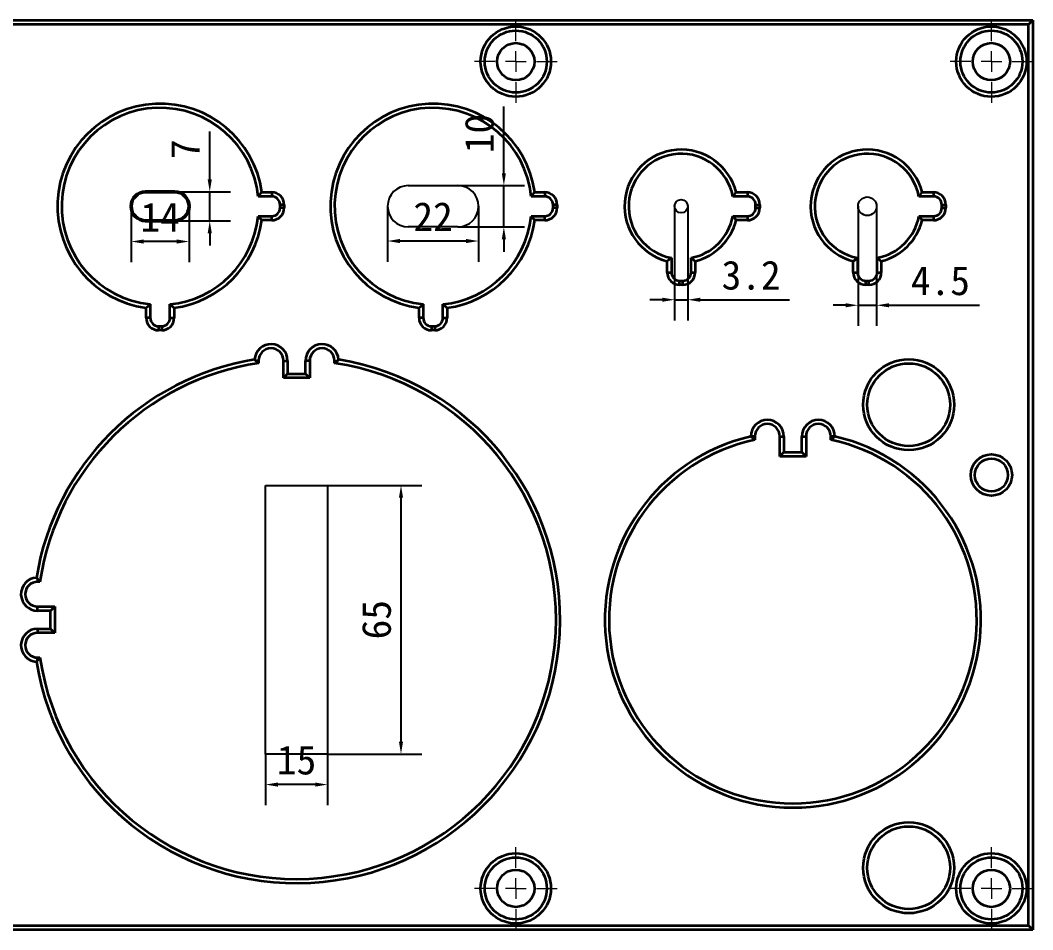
# Model space of a CAD drawing. Header units: inches. Extents: x 14216 to 120088, y -29410 to 23559.
# Drawn here: x 21706.8 to 21951.6, y -29409.6 to -29189.6 of the extents above; entities that cross this region are included whole.
import ezdxf

# ---------------------------------------------------------------- set-up
doc = ezdxf.new("R2010")
doc.units = ezdxf.units.IN
doc.header["$LTSCALE"] = 0.3
doc.header["$MEASUREMENT"] = 0
doc.layers.add('可见 (ISO)', color=7, linetype='Continuous', lineweight=50)
doc.styles.get("Standard").update_dxf_attribs({"font": 'SimSun.ttf'})
doc.dimstyles.new('ISO-25$0', dxfattribs={"dimscale": 5, "dimtxt": 2.5, "dimasz": 1.5, "dimexe": 1.25, "dimexo": 0, "dimtad": 1, "dimdsep": 46, "dimtxsty": 'Standard', "dimcen": 2.5, "dimadec": 0, "dimazin": 0, "dimtfac": 1, "dimtmove": 0, "dimatfit": 3, "dimfxl": 1, "dimarcsym": 0})

# ---------------------------------------------------------------- blocks, each defined once
blk = doc.blocks.new('SW_CENTERMARKSYMBOL_60')
at = {"color": 0, "linetype": 'Continuous', "lineweight": 18}
for p, q in [((0, 5), (0, 10)), ((0, 0), (0, 2.5)), ((-5, 0), (-10, 0)), ((0, 0), (-2.5, 0)), ((0, 0), (0, -2.5)), ((0, 0), (2.5, 0)), ((5, 0), (10, 0)), ((0, -5), (0, -10))]:
    blk.add_line(p, q, dxfattribs=at)
blk = doc.blocks.new('SW_CENTERMARKSYMBOL_61')
at = {"color": 0, "linetype": 'Continuous', "lineweight": 18}
for p, q in [((0, 5), (0, 10)), ((0, 0), (0, 2.5)), ((-5, 0), (-10, 0)), ((0, 0), (-2.5, 0)), ((0, 0), (0, -2.5)), ((0, 0), (2.5, 0)), ((5, 0), (10, 0)), ((0, -5), (0, -10))]:
    blk.add_line(p, q, dxfattribs=at)
blk = doc.blocks.new('SW_CENTERMARKSYMBOL_64')
at = {"color": 0, "linetype": 'Continuous', "lineweight": 18}
for p, q in [((0, 5), (0, 10)), ((0, 0), (0, 2.5)), ((-5, 0), (-10, 0)), ((0, 0), (-2.5, 0)), ((0, 0), (0, -2.5)), ((0, 0), (2.5, 0)), ((5, 0), (10, 0)), ((0, -5), (0, -10))]:
    blk.add_line(p, q, dxfattribs=at)
blk = doc.blocks.new('SW_CENTERMARKSYMBOL_65')
at = {"color": 0, "linetype": 'Continuous', "lineweight": 18}
for p, q in [((0, 5), (0, 10)), ((0, 0), (0, 2.5)), ((-5, 0), (-10, 0)), ((0, 0), (-2.5, 0)), ((0, 0), (0, -2.5)), ((0, 0), (2.5, 0)), ((5, 0), (10, 0)), ((0, -5), (0, -10))]:
    blk.add_line(p, q, dxfattribs=at)
blk = doc.blocks.new('*D1566')
at = {"color": 6, "linetype": 'Continuous', "lineweight": -2, "transparency": 16777216}
for p, q in [((21766.07, -29367.13), (21766.07, -29379.51)), ((21781.07, -29367.13), (21781.07, -29379.51)), ((21778.07, -29374.51), (21769.07, -29374.51))]:
    blk.add_line(p, q, dxfattribs=at)
at = {"color": 6, "transparency": 16777216}
for points in [[(21769.07, -29374.01), (21769.07, -29375.01), (21766.07, -29374.51)], [(21778.07, -29374.01), (21778.07, -29375.01), (21781.07, -29374.51)]]:
    blk.add_solid(points, dxfattribs=at)
at = {"layer": 'DEFPOINTS', "color": 0, "transparency": 16777216}
for p in [(21766.07, -29367.13), (21781.07, -29367.13), (21766.07, -29374.51)]:
    blk.add_point(p, dxfattribs=at)
at = {"color": 6, "transparency": 16777216, "insert": (21773.57, -29368.61), "char_height": 7, "attachment_point": 5}
blk.add_mtext('15', dxfattribs=at)
blk = doc.blocks.new('*D1567')
at = {"color": 6, "linetype": 'Continuous', "lineweight": -2, "transparency": 16777216}
for p, q in [((21781.07, -29302.13), (21803.82, -29302.13)), ((21798.82, -29364.13), (21798.82, -29305.13)), ((21781.07, -29367.13), (21803.82, -29367.13))]:
    blk.add_line(p, q, dxfattribs=at)
at = {"color": 6, "transparency": 16777216}
for points in [[(21798.32, -29305.13), (21799.32, -29305.13), (21798.82, -29302.13)], [(21798.32, -29364.13), (21799.32, -29364.13), (21798.82, -29367.13)]]:
    blk.add_solid(points, dxfattribs=at)
at = {"layer": 'DEFPOINTS', "color": 0, "transparency": 16777216}
for p in [(21781.07, -29302.13), (21798.82, -29302.13), (21781.07, -29367.13)]:
    blk.add_point(p, dxfattribs=at)
at = {"color": 6, "transparency": 16777216, "insert": (21792.92, -29334.63), "char_height": 7, "attachment_point": 5, "rotation": 90}
blk.add_mtext('65', dxfattribs=at)
blk = doc.blocks.new('*D1579')
at = {"color": 6, "linetype": 'Continuous', "lineweight": -2, "transparency": 16777216}
for p, q in [((21733.57, -29234.63), (21733.57, -29248.15)), ((21747.57, -29234.63), (21747.57, -29248.15)), ((21744.57, -29243.15), (21736.57, -29243.15))]:
    blk.add_line(p, q, dxfattribs=at)
at = {"color": 6, "transparency": 16777216}
for points in [[(21736.57, -29242.65), (21736.57, -29243.65), (21733.57, -29243.15)], [(21744.57, -29242.65), (21744.57, -29243.65), (21747.57, -29243.15)]]:
    blk.add_solid(points, dxfattribs=at)
at = {"layer": 'DEFPOINTS', "color": 0, "transparency": 16777216}
for p in [(21733.57, -29234.63), (21747.57, -29234.63), (21733.57, -29243.15)]:
    blk.add_point(p, dxfattribs=at)
at = {"color": 6, "transparency": 16777216, "insert": (21740.57, -29237.25), "char_height": 7, "attachment_point": 5}
blk.add_mtext('14', dxfattribs=at)
blk = doc.blocks.new('*D1580')
at = {"color": 6, "linetype": 'Continuous', "lineweight": -2, "transparency": 16777216}
for p, q in [((21752.57, -29228.13), (21752.57, -29216.53)), ((21744.07, -29231.13), (21757.57, -29231.13)), ((21752.57, -29238.13), (21752.57, -29231.13)), ((21744.07, -29238.13), (21757.57, -29238.13)), ((21752.57, -29241.13), (21752.57, -29244.13))]:
    blk.add_line(p, q, dxfattribs=at)
at = {"color": 6, "transparency": 16777216}
for points in [[(21752.07, -29228.13), (21753.07, -29228.13), (21752.57, -29231.13)], [(21752.07, -29241.13), (21753.07, -29241.13), (21752.57, -29238.13)]]:
    blk.add_solid(points, dxfattribs=at)
at = {"layer": 'DEFPOINTS', "color": 0, "transparency": 16777216}
for p in [(21744.07, -29231.13), (21752.57, -29231.13), (21744.07, -29238.13)]:
    blk.add_point(p, dxfattribs=at)
at = {"color": 6, "transparency": 16777216, "insert": (21746.67, -29220.83), "char_height": 7, "attachment_point": 5, "rotation": 90}
blk.add_mtext('7', dxfattribs=at)
blk = doc.blocks.new('*D1581')
at = {"color": 6, "linetype": 'Continuous', "lineweight": -2, "transparency": 16777216}
for p, q in [((21795.57, -29234.63), (21795.57, -29248.03)), ((21817.57, -29234.63), (21817.57, -29248.03)), ((21814.57, -29243.03), (21798.57, -29243.03))]:
    blk.add_line(p, q, dxfattribs=at)
at = {"color": 6, "transparency": 16777216}
for points in [[(21798.57, -29242.53), (21798.57, -29243.53), (21795.57, -29243.03)], [(21814.57, -29242.53), (21814.57, -29243.53), (21817.57, -29243.03)]]:
    blk.add_solid(points, dxfattribs=at)
at = {"layer": 'DEFPOINTS', "color": 0, "transparency": 16777216}
for p in [(21795.57, -29234.63), (21817.57, -29234.63), (21795.57, -29243.03)]:
    blk.add_point(p, dxfattribs=at)
at = {"color": 6, "transparency": 16777216, "insert": (21806.57, -29237.13), "char_height": 7, "attachment_point": 5}
blk.add_mtext('22', dxfattribs=at)
blk = doc.blocks.new('*D1582')
at = {"color": 6, "linetype": 'Continuous', "lineweight": -2, "transparency": 16777216}
for p, q in [((21823.69, -29226.63), (21823.69, -29210.46)), ((21812.57, -29229.63), (21828.69, -29229.63)), ((21823.69, -29239.63), (21823.69, -29229.63)), ((21812.57, -29239.63), (21828.69, -29239.63)), ((21823.69, -29242.63), (21823.69, -29245.63))]:
    blk.add_line(p, q, dxfattribs=at)
at = {"color": 6, "transparency": 16777216}
for points in [[(21823.19, -29226.63), (21824.19, -29226.63), (21823.69, -29229.63)], [(21823.19, -29242.63), (21824.19, -29242.63), (21823.69, -29239.63)]]:
    blk.add_solid(points, dxfattribs=at)
at = {"layer": 'DEFPOINTS', "color": 0, "transparency": 16777216}
for p in [(21812.57, -29229.63), (21823.69, -29229.63), (21812.57, -29239.63)]:
    blk.add_point(p, dxfattribs=at)
at = {"color": 6, "transparency": 16777216, "insert": (21817.79, -29217.04), "char_height": 7, "attachment_point": 5, "rotation": 90}
blk.add_mtext('10', dxfattribs=at)
blk = doc.blocks.new('*D1583')
at = {"color": 6, "linetype": 'Continuous', "lineweight": -2, "transparency": 16777216}
for p, q in [((21864.97, -29234.63), (21864.97, -29262.23)), ((21868.17, -29234.63), (21868.17, -29262.23)), ((21861.97, -29257.23), (21858.97, -29257.23)), ((21864.97, -29257.23), (21868.17, -29257.23)), ((21871.17, -29257.23), (21892.78, -29257.23))]:
    blk.add_line(p, q, dxfattribs=at)
at = {"color": 6, "transparency": 16777216}
for points in [[(21861.97, -29256.73), (21861.97, -29257.73), (21864.97, -29257.23)], [(21871.17, -29256.73), (21871.17, -29257.73), (21868.17, -29257.23)]]:
    blk.add_solid(points, dxfattribs=at)
at = {"layer": 'DEFPOINTS', "color": 0, "transparency": 16777216}
for p in [(21864.97, -29234.63), (21868.17, -29234.63), (21868.17, -29257.23)]:
    blk.add_point(p, dxfattribs=at)
at = {"color": 6, "transparency": 16777216, "insert": (21883.48, -29251.33), "char_height": 7, "attachment_point": 5}
blk.add_mtext('3.2', dxfattribs=at)
blk = doc.blocks.new('*D1584')
at = {"color": 6, "linetype": 'Continuous', "lineweight": -2, "transparency": 16777216}
for p, q in [((21909.32, -29234.63), (21909.32, -29263.57)), ((21913.82, -29234.63), (21913.82, -29263.57)), ((21906.32, -29258.57), (21903.32, -29258.57)), ((21909.32, -29258.57), (21913.82, -29258.57)), ((21916.82, -29258.57), (21938.66, -29258.57))]:
    blk.add_line(p, q, dxfattribs=at)
at = {"color": 6, "transparency": 16777216}
for points in [[(21906.32, -29258.07), (21906.32, -29259.07), (21909.32, -29258.57)], [(21916.82, -29258.07), (21916.82, -29259.07), (21913.82, -29258.57)]]:
    blk.add_solid(points, dxfattribs=at)
at = {"layer": 'DEFPOINTS', "color": 0, "transparency": 16777216}
for p in [(21909.32, -29234.63), (21913.82, -29234.63), (21913.82, -29258.57)]:
    blk.add_point(p, dxfattribs=at)
at = {"color": 6, "transparency": 16777216, "insert": (21929.24, -29252.67), "char_height": 7, "attachment_point": 5}
blk.add_mtext('4.5', dxfattribs=at)

msp = doc.modelspace()

# ---------------------------------------------------------------- linework, layer by layer
at = {"color": 7, "linetype": 'Continuous', "lineweight": 35}
for p, q in [((21311.574, -29189.626), (21951.574, -29189.626)), ((21951.574, -29189.626), (21950.574, -29190.626)), ((21951.574, -29189.626), (21951.574, -29409.626)), ((21950.574, -29190.626), (21312.574, -29190.626)), ((21950.574, -29408.626), (21950.574, -29190.626)), ((21765.162, -29231.241), (21767.574, -29231.241)), ((21767.574, -29231.241), (21767.574, -29232.241)), ((21831.162, -29231.241), (21833.574, -29231.241)), ((21833.574, -29231.241), (21833.574, -29232.241)), ((21879.86, -29231.241), (21882.574, -29231.241)), ((21882.574, -29231.241), (21882.574, -29232.241)), ((21924.86, -29231.241), (21927.574, -29231.241)), ((21927.574, -29231.241), (21927.574, -29232.241)), ((21767.574, -29232.241), (21764.274, -29232.241)), ((21833.574, -29232.241), (21830.274, -29232.241)), ((21882.574, -29232.241), (21879.058, -29232.241)), ((21927.574, -29232.241), (21924.058, -29232.241)), ((21770.574, -29234.241), (21769.574, -29234.241)), ((21769.574, -29235.011), (21769.574, -29234.241)), ((21770.574, -29235.011), (21769.574, -29235.011)), ((21770.574, -29234.241), (21770.574, -29235.011)), ((21836.574, -29234.241), (21835.574, -29234.241)), ((21835.574, -29235.011), (21835.574, -29234.241)), ((21836.574, -29235.011), (21835.574, -29235.011)), ((21836.574, -29234.241), (21836.574, -29235.011)), ((21884.574, -29234.241), (21885.574, -29234.241)), ((21884.574, -29235.011), (21884.574, -29234.241)), ((21884.574, -29235.011), (21885.574, -29235.011)), ((21885.574, -29234.241), (21885.574, -29235.011)), ((21929.574, -29234.241), (21930.574, -29234.241)), ((21929.574, -29235.011), (21929.574, -29234.241)), ((21929.574, -29235.011), (21930.574, -29235.011)), ((21930.574, -29234.241), (21930.574, -29235.011)), ((21764.274, -29237.011), (21767.574, -29237.011)), ((21767.574, -29238.011), (21765.162, -29238.011)), ((21767.574, -29238.011), (21767.574, -29237.011)), ((21830.274, -29237.011), (21833.574, -29237.011)), ((21833.574, -29238.011), (21831.162, -29238.011)), ((21833.574, -29238.011), (21833.574, -29237.011)), ((21879.058, -29237.011), (21882.574, -29237.011)), ((21882.574, -29238.011), (21879.86, -29238.011)), ((21882.574, -29237.011), (21882.574, -29238.011)), ((21924.058, -29237.011), (21927.574, -29237.011)), ((21927.574, -29238.011), (21924.86, -29238.011)), ((21927.574, -29237.011), (21927.574, -29238.011)), ((21863.189, -29250.626), (21863.189, -29247.911)), ((21864.189, -29247.11), (21864.189, -29250.626)), ((21868.959, -29250.626), (21868.959, -29247.11)), ((21869.959, -29247.911), (21869.959, -29250.626)), ((21908.189, -29250.626), (21908.189, -29247.911)), ((21909.189, -29247.11), (21909.189, -29250.626)), ((21913.959, -29250.626), (21913.959, -29247.11)), ((21914.959, -29247.911), (21914.959, -29250.626)), ((21863.189, -29250.626), (21864.189, -29250.626)), ((21868.959, -29250.626), (21869.959, -29250.626)), ((21908.189, -29250.626), (21909.189, -29250.626)), ((21913.959, -29250.626), (21914.959, -29250.626)), ((21866.189, -29253.626), (21866.189, -29252.626)), ((21866.189, -29252.626), (21866.959, -29252.626)), ((21866.959, -29253.626), (21866.189, -29253.626)), ((21866.959, -29253.626), (21866.959, -29252.626)), ((21911.189, -29253.626), (21911.189, -29252.626)), ((21911.189, -29252.626), (21911.959, -29252.626)), ((21911.959, -29253.626), (21911.189, -29253.626)), ((21911.959, -29253.626), (21911.959, -29252.626)), ((21738.189, -29258.326), (21738.189, -29261.626)), ((21742.959, -29261.626), (21742.959, -29258.326)), ((21804.189, -29258.326), (21804.189, -29261.626)), ((21808.959, -29261.626), (21808.959, -29258.326)), ((21737.189, -29261.626), (21737.189, -29259.214)), ((21743.959, -29259.214), (21743.959, -29261.626)), ((21803.189, -29261.626), (21803.189, -29259.214)), ((21809.959, -29259.214), (21809.959, -29261.626)), ((21738.189, -29261.626), (21737.189, -29261.626)), ((21742.959, -29261.626), (21743.959, -29261.626)), ((21804.189, -29261.626), (21803.189, -29261.626)), ((21808.959, -29261.626), (21809.959, -29261.626)), ((21740.189, -29263.626), (21740.189, -29264.626)), ((21740.189, -29263.626), (21740.959, -29263.626)), ((21740.959, -29264.626), (21740.189, -29264.626)), ((21740.959, -29263.626), (21740.959, -29264.626)), ((21806.189, -29263.626), (21806.189, -29264.626)), ((21806.189, -29263.626), (21806.959, -29263.626)), ((21806.959, -29264.626), (21806.189, -29264.626)), ((21806.959, -29263.626), (21806.959, -29264.626)), ((21764.399, -29271.981), (21763.707, -29271.981)), ((21764.399, -29271.981), (21764.399, -29272.575)), ((21770.399, -29271.981), (21771.399, -29271.981)), ((21770.399, -29276.126), (21770.399, -29271.981)), ((21771.399, -29271.981), (21771.399, -29275.126)), ((21775.749, -29275.126), (21775.749, -29271.981)), ((21776.749, -29271.981), (21775.749, -29271.981)), ((21776.749, -29271.981), (21776.749, -29276.126)), ((21782.749, -29271.981), (21783.441, -29271.981)), ((21782.749, -29272.575), (21782.749, -29271.981)), ((21770.399, -29276.126), (21771.399, -29275.126)), ((21771.399, -29275.126), (21775.749, -29275.126)), ((21776.749, -29276.126), (21775.749, -29275.126)), ((21776.749, -29276.126), (21770.399, -29276.126)), ((21883.399, -29290.324), (21883.399, -29290.284)), ((21884.399, -29290.284), (21883.399, -29290.284)), ((21884.399, -29290.284), (21884.399, -29291.128)), ((21890.399, -29290.284), (21891.399, -29290.284)), ((21890.399, -29295.126), (21890.399, -29290.284)), ((21891.399, -29290.284), (21891.399, -29294.126)), ((21895.749, -29294.126), (21895.749, -29290.284)), ((21895.749, -29290.284), (21896.749, -29290.284)), ((21896.749, -29290.284), (21896.749, -29295.126)), ((21903.749, -29290.284), (21902.749, -29290.284)), ((21902.749, -29291.128), (21902.749, -29290.284)), ((21902.749, -29291.128), (21903.749, -29290.324)), ((21903.749, -29290.284), (21903.749, -29290.324)), ((21891.399, -29294.126), (21890.399, -29295.126)), ((21896.749, -29295.126), (21890.399, -29295.126)), ((21891.399, -29294.126), (21895.749, -29294.126)), ((21895.749, -29294.126), (21896.749, -29295.126)), ((21710.93, -29324.759), (21710.93, -29325.451)), ((21711.524, -29325.451), (21710.93, -29325.451)), ((21710.93, -29332.451), (21710.93, -29331.451)), ((21710.93, -29331.451), (21715.074, -29331.451)), ((21714.074, -29332.451), (21715.074, -29331.451)), ((21715.074, -29331.451), (21715.074, -29337.801)), ((21714.074, -29332.451), (21710.93, -29332.451)), ((21714.074, -29336.801), (21714.074, -29332.451)), ((21710.93, -29336.801), (21714.074, -29336.801)), ((21710.93, -29336.801), (21710.93, -29337.801)), ((21714.074, -29336.801), (21715.074, -29337.801)), ((21715.074, -29337.801), (21710.93, -29337.801)), ((21710.93, -29344.493), (21710.93, -29343.801)), ((21710.93, -29343.801), (21711.524, -29343.801)), ((21951.574, -29409.626), (21311.574, -29409.626)), ((21312.574, -29408.626), (21950.574, -29408.626)), ((21951.574, -29409.626), (21950.574, -29408.626))]:
    msp.add_line(p, q, dxfattribs=at)
for p, q in [((21800.574, -29229.626), (21812.574, -29229.626)), ((21812.574, -29239.626), (21800.574, -29239.626)), ((21766.074, -29302.126), (21781.074, -29302.126)), ((21766.074, -29367.126), (21766.074, -29302.126)), ((21781.074, -29302.126), (21781.074, -29367.126)), ((21781.074, -29367.126), (21766.074, -29367.126))]:
    msp.add_line(p, q)
for centre, radius in [((21826.574, -29199.626), 8.5), ((21826.574, -29199.626), 7.5), ((21941.574, -29199.626), 8.5), ((21941.574, -29199.626), 7.5), ((21826.574, -29199.626), 4.5), ((21941.574, -29199.626), 4.5), ((21921.574, -29282.626), 11.005), ((21921.574, -29282.626), 10.005), ((21941.574, -29299.626), 5), ((21941.574, -29299.626), 4), ((21921.574, -29394.626), 11.005), ((21921.574, -29394.626), 10.005), ((21826.574, -29399.626), 8.5), ((21826.574, -29399.626), 7.5), ((21941.574, -29399.626), 8.5), ((21941.574, -29399.626), 7.5), ((21826.574, -29399.626), 4.5), ((21941.574, -29399.626), 4.5)]:
    msp.add_circle(centre, radius, dxfattribs=at)
for centre, radius in [((21866.574, -29234.626), 1.6), ((21911.574, -29234.626), 2.25)]:
    msp.add_circle(centre, radius)
for centre, radius, start, end in [((21740.574, -29234.626), 24.82, 7.83854, 262.16146), ((21740.574, -29234.626), 23.82, 5.74642, 264.25358), ((21806.574, -29234.626), 24.82, 7.83854, 262.16146), ((21806.574, -29234.626), 23.82, 5.74642, 264.25358), ((21866.574, -29234.626), 13.71, 14.29415, 255.70585), ((21866.574, -29234.626), 12.71, 10.81553, 259.18447), ((21911.574, -29234.626), 13.71, 14.29415, 255.70585), ((21911.574, -29234.626), 12.71, 10.81553, 259.18447), ((21767.574, -29234.241), 3, 0, 90), ((21833.574, -29234.241), 3, 0, 90), ((21882.574, -29234.241), 3, 0, 90), ((21927.574, -29234.241), 3, 0, 90), ((21767.574, -29234.241), 2, 0, 90), ((21833.574, -29234.241), 2, 0, 90), ((21882.574, -29234.241), 2, 0, 90), ((21927.574, -29234.241), 2, 0, 90), ((21767.574, -29235.011), 3, 270, 0), ((21767.574, -29235.011), 2, 270, 0), ((21833.574, -29235.011), 3, 270, 0), ((21833.574, -29235.011), 2, 270, 0), ((21882.574, -29235.011), 3, 270, 0), ((21882.574, -29235.011), 2, 270, 0), ((21927.574, -29235.011), 3, 270, 0), ((21927.574, -29235.011), 2, 270, 0), ((21740.574, -29234.626), 23.82, 275.74642, 354.25358), ((21740.574, -29234.626), 24.82, 277.83854, 352.16146), ((21806.574, -29234.626), 23.82, 275.74642, 354.25358), ((21806.574, -29234.626), 24.82, 277.83854, 352.16146), ((21866.574, -29234.626), 12.71, 280.81553, 349.18447), ((21866.574, -29234.626), 13.71, 284.29415, 345.70585), ((21911.574, -29234.626), 12.71, 280.81553, 349.18447), ((21911.574, -29234.626), 13.71, 284.29415, 345.70585), ((21866.189, -29250.626), 3, 180, 270), ((21866.189, -29250.626), 2, 180, 270), ((21866.959, -29250.626), 3, 270, 0), ((21866.959, -29250.626), 2, 270, 0), ((21911.189, -29250.626), 3, 180, 270), ((21911.189, -29250.626), 2, 180, 270), ((21911.959, -29250.626), 3, 270, 0), ((21911.959, -29250.626), 2, 270, 0), ((21740.189, -29261.626), 3, 180, 270), ((21740.189, -29261.626), 2, 180, 270), ((21740.959, -29261.626), 3, 270, 0), ((21740.959, -29261.626), 2, 270, 0), ((21806.189, -29261.626), 3, 180, 270), ((21806.189, -29261.626), 2, 180, 270), ((21806.959, -29261.626), 3, 270, 0), ((21806.959, -29261.626), 2, 270, 0), ((21767.399, -29271.981), 4, 0, 176.21211), ((21779.749, -29271.981), 4, 3.78789, 180), ((21767.399, -29271.981), 3, 0, 180), ((21779.749, -29271.981), 3, 0, 180), ((21773.574, -29334.626), 63.725, 189.17981, 80.82019), ((21773.574, -29334.626), 63.725, 99.17981, 170.82019), ((21773.574, -29334.626), 62.725, 188.41103, 81.58897), ((21773.574, -29334.626), 62.725, 98.41103, 171.58897), ((21887.399, -29290.284), 4, 0, 180), ((21887.399, -29290.284), 3, 0, 180), ((21899.749, -29290.284), 4, 0, 180), ((21899.749, -29290.284), 3, 0, 180), ((21893.574, -29334.626), 45.455, 102.93513, 77.06487), ((21893.574, -29334.626), 44.455, 101.91079, 78.08921), ((21710.93, -29328.451), 4, 93.78789, 270), ((21710.93, -29328.451), 3, 90, 270), ((21710.93, -29340.801), 4, 90, 266.21211), ((21710.93, -29340.801), 3, 90, 270)]:
    msp.add_arc(centre, radius, start, end, dxfattribs=at)
for centre, start, end in [((21800.574, -29234.626), 90, 270), ((21812.574, -29234.626), 270, 90)]:
    msp.add_arc(centre, 5, start, end)
for points in [[(21764.274, -29232.241), (21764.574, -29231.909), (21764.87, -29231.576), (21765.162, -29231.241)], [(21830.274, -29232.241), (21830.574, -29231.909), (21830.87, -29231.576), (21831.162, -29231.241)], [(21879.058, -29232.241), (21879.332, -29231.91), (21879.599, -29231.577), (21879.86, -29231.241)], [(21924.058, -29232.241), (21924.332, -29231.91), (21924.599, -29231.577), (21924.86, -29231.241)], [(21765.162, -29238.011), (21764.87, -29237.676), (21764.574, -29237.342), (21764.274, -29237.011)], [(21831.162, -29238.011), (21830.87, -29237.676), (21830.574, -29237.342), (21830.274, -29237.011)], [(21879.058, -29237.011), (21879.332, -29237.342), (21879.599, -29237.675), (21879.86, -29238.011)], [(21924.058, -29237.011), (21924.332, -29237.342), (21924.599, -29237.675), (21924.86, -29238.011)], [(21864.189, -29247.11), (21863.858, -29247.384), (21863.525, -29247.65), (21863.189, -29247.911)], [(21868.959, -29247.11), (21869.29, -29247.384), (21869.623, -29247.65), (21869.959, -29247.911)], [(21909.189, -29247.11), (21908.858, -29247.384), (21908.525, -29247.65), (21908.189, -29247.911)], [(21913.959, -29247.11), (21914.29, -29247.384), (21914.623, -29247.65), (21914.959, -29247.911)], [(21738.189, -29258.326), (21737.858, -29258.626), (21737.524, -29258.922), (21737.189, -29259.214)], [(21742.959, -29258.326), (21743.291, -29258.626), (21743.624, -29258.922), (21743.959, -29259.214)], [(21804.189, -29258.326), (21803.858, -29258.626), (21803.524, -29258.922), (21803.189, -29259.214)], [(21808.959, -29258.326), (21809.291, -29258.626), (21809.624, -29258.922), (21809.959, -29259.214)], [(21763.707, -29271.981), (21763.605, -29271.894), (21763.506, -29271.806), (21763.408, -29271.717)], [(21764.399, -29272.575), (21764.169, -29272.377), (21763.938, -29272.179), (21763.707, -29271.981)], [(21782.749, -29272.575), (21782.979, -29272.377), (21783.21, -29272.179), (21783.441, -29271.981)], [(21783.441, -29271.981), (21783.543, -29271.894), (21783.642, -29271.806), (21783.74, -29271.717)], [(21884.399, -29291.128), (21884.067, -29290.858), (21883.733, -29290.59), (21883.399, -29290.324)], [(21710.665, -29324.46), (21710.754, -29324.557), (21710.843, -29324.657), (21710.93, -29324.759)], [(21711.524, -29325.451), (21711.325, -29325.22), (21711.127, -29324.99), (21710.93, -29324.759)], [(21711.524, -29343.801), (21711.325, -29344.031), (21711.127, -29344.262), (21710.93, -29344.493)], [(21710.93, -29344.493), (21710.843, -29344.594), (21710.754, -29344.694), (21710.665, -29344.792)]]:
    msp.add_open_spline(points, degree=3, dxfattribs=at)
at = {"layer": '可见 (ISO)'}
for p, q in [((21737.074, -29231.126), (21744.074, -29231.126)), ((21744.074, -29238.126), (21737.074, -29238.126))]:
    msp.add_line(p, q, dxfattribs=at)
for centre, start, end in [((21737.074, -29234.626), 90, 270), ((21744.074, -29234.626), 270, 90)]:
    msp.add_arc(centre, 3.5, start, end, dxfattribs=at)

# ---------------------------------------------------------------- block references
at = {"color": 7, "linetype": 'Continuous', "lineweight": 18, "true_color": 0xffffff}
for name, p in [('SW_CENTERMARKSYMBOL_61', (21826.574, -29199.626)), ('SW_CENTERMARKSYMBOL_65', (21941.574, -29199.626)), ('SW_CENTERMARKSYMBOL_60', (21826.574, -29399.626)), ('SW_CENTERMARKSYMBOL_64', (21941.574, -29399.626))]:
    msp.add_blockref(name, p, dxfattribs=at)

# ---------------------------------------------------------------- dimensions: what is measured, and where the dimension line sits
for base, p1, p2, angle, picture, middle in [((21823.686, -29229.626), (21812.574, -29239.626), (21812.574, -29229.626), 270, '*D1582', (21817.786, -29217.041)), ((21752.566, -29231.126), (21744.074, -29238.126), (21744.074, -29231.126), 270, '*D1580', (21746.666, -29220.829)), ((21733.574, -29243.147), (21747.574, -29234.626), (21733.574, -29234.626), 180, '*D1579', (21740.574, -29237.247)), ((21795.574, -29243.027), (21817.574, -29234.626), (21795.574, -29234.626), 180, '*D1581', (21806.574, -29237.127)), ((21868.174, -29257.229), (21864.974, -29234.626), (21868.174, -29234.626), 180, '*D1583', (21883.476, -29251.329)), ((21913.824, -29258.57), (21909.324, -29234.626), (21913.824, -29234.626), 180, '*D1584', (21929.244, -29252.67)), ((21798.821, -29302.126), (21781.074, -29367.126), (21781.074, -29302.126), 270, '*D1567', (21792.921, -29334.626)), ((21766.074, -29374.507), (21781.074, -29367.126), (21766.074, -29367.126), 180, '*D1566', (21773.574, -29368.607))]:
    dim = msp.add_linear_dim(base=base, p1=p1, p2=p2, angle=angle, dimstyle='ISO-25$0', override={"dimscale": 2, "dimtxt": 3.5, "dimexe": 2.5, "dimgap": 1.2, "dimclrd": 6, "dimclre": 6, "dimclrt": 6, "dimarcsym": 1})
    dim.commit()
    dim.dimension.update_dxf_attribs({"geometry": picture, "text_midpoint": middle})

doc.saveas('drawing.dxf')
